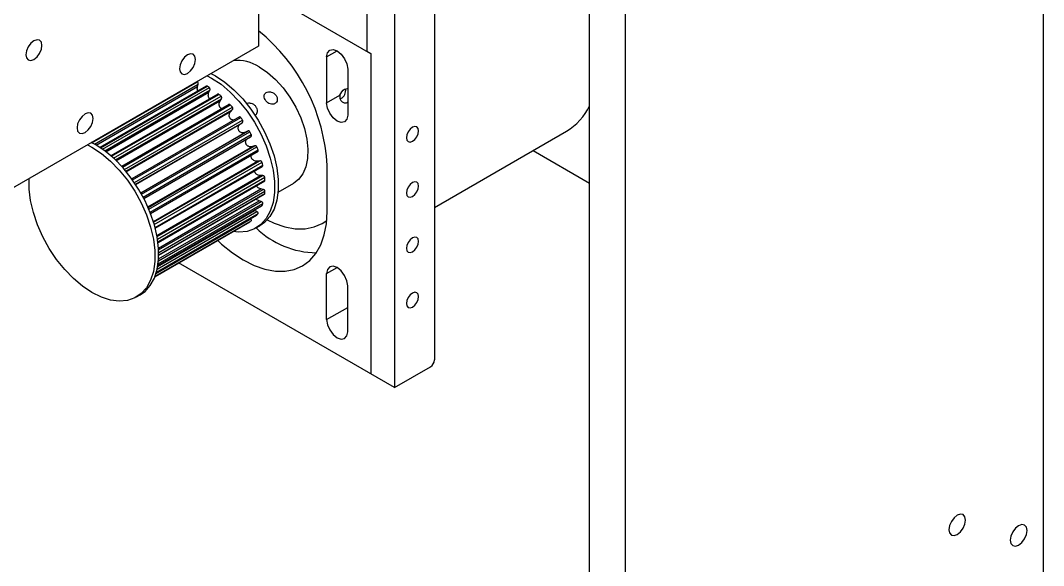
# Model space of a CAD drawing. Header units: millimetres. Extents: x 228 to 8791, y 273 to 5008.
# Drawn here: x 1267 to 1448.7, y 838.6 to 935.5 of the extents above; entities that cross this region are included whole.
import ezdxf

# ---------------------------------------------------------------- set-up
doc = ezdxf.new("R2010")
doc.units = ezdxf.units.MM

msp = doc.modelspace()

# ---------------------------------------------------------------- linework, layer by layer
at = {"color": 7, "linetype": 'Continuous', "lineweight": 25}
for p, q in [((1448.741, 826.116), (1448.741, 1011.879)), ((1309.335, 993.781), (1309.335, 930.907)), ((1333.489, 979.227), (1333.489, 870.237)), ((1368.131, 782.846), (1368.131, 972.692)), ((1374.495, 783.255), (1374.495, 969.018)), ((1328.539, 966.273), (1328.539, 930)), ((1340.56, 958.161), (1340.56, 875.136)), ((1329.246, 929.551), (1309.335, 941.045)), ((1309.335, 930.907), (1159.782, 844.572)), ((1321.412, 928.97), (1323.286, 930.052)), ((1321.412, 928.97), (1321.412, 920.805)), ((1328.539, 930), (1329.246, 929.591)), ((1329.246, 929.591), (1329.246, 872.687)), ((1325.159, 926.807), (1325.159, 918.641)), ((1279.737, 913.705), (1298.48, 924.525)), ((1280.177, 913.472), (1298.606, 924.111)), ((1280.474, 913.303), (1298.501, 923.71)), ((1300.054, 923.774), (1281.17, 912.872)), ((1281.248, 912.821), (1300.181, 923.75)), ((1281.623, 912.565), (1300.589, 923.514)), ((1282.004, 912.29), (1300.673, 923.068)), ((1298.501, 923.71), (1298.606, 924.111)), ((1300.515, 922.694), (1300.673, 923.068)), ((1282.216, 912.13), (1300.515, 922.694)), ((1302.118, 922.38), (1283.108, 911.405)), ((1283.213, 911.314), (1302.29, 922.326)), ((1283.593, 910.973), (1302.69, 921.997)), ((1283.91, 910.675), (1302.723, 921.536)), ((1302.512, 921.202), (1302.723, 921.536)), ((1321.412, 920.805), (1323.794, 922.18)), ((1284.048, 910.542), (1302.512, 921.202)), ((1304.102, 920.541), (1285.027, 909.529)), ((1285.155, 909.388), (1304.315, 920.449)), ((1285.517, 908.973), (1304.689, 920.041)), ((1285.77, 908.673), (1304.665, 919.581)), ((1304.404, 919.298), (1304.665, 919.581)), ((1285.844, 908.583), (1304.404, 919.298)), ((1305.917, 918.339), (1286.821, 907.315)), ((1286.966, 907.113), (1306.169, 918.199)), ((1287.292, 906.642), (1306.5, 917.731)), ((1287.481, 906.36), (1306.415, 917.29)), ((1287.504, 906.325), (1306.109, 917.065)), ((1288.405, 904.854), (1307.344, 915.788)), ((1306.109, 917.065), (1306.415, 917.29)), ((1307.344, 915.788), (1307.014, 915.602)), ((1340.56, 902.228), (1364.001, 915.76)), ((1288.403, 904.858), (1307.014, 915.602)), ((1288.557, 904.585), (1307.771, 915.677)), ((1288.832, 904.077), (1308.044, 915.168)), ((1288.96, 903.83), (1307.921, 914.775)), ((1280.421, 913.334), (1279.63, 913.758)), ((1289.679, 902.321), (1308.267, 913.051)), ((1289.711, 902.248), (1308.63, 913.17)), ((1289.855, 901.91), (1309.049, 912.991)), ((1290.067, 901.387), (1309.254, 912.464)), ((1290.146, 901.183), (1309.235, 912.203)), ((1308.63, 913.17), (1308.267, 913.051)), ((1358.099, 912.353), (1368.131, 906.561)), ((1290.645, 899.754), (1309.164, 910.445)), ((1290.69, 899.607), (1309.551, 910.495)), ((1309.551, 910.495), (1309.164, 910.445)), ((1290.809, 899.21), (1309.949, 910.259)), ((1290.95, 898.696), (1310.075, 909.737)), ((1290.991, 898.537), (1310.039, 909.533)), ((1321.503, 901.506), (1321.503, 909.671)), ((1291.273, 897.28), (1309.665, 907.898)), ((1291.315, 897.056), (1310.065, 907.88)), ((1291.39, 896.609), (1310.431, 907.601)), ((1291.459, 896.13), (1310.473, 907.106)), ((1291.474, 896.015), (1310.429, 906.958)), ((1310.065, 907.88), (1309.665, 907.898)), ((1291.569, 895.026), (1309.749, 905.521)), ((1291.587, 894.723), (1310.152, 905.44)), ((1291.603, 894.239), (1310.473, 905.132)), ((1310.152, 905.44), (1309.749, 905.521)), ((1312.796, 904.949), (1315.578, 906.555)), ((1291.554, 892.745), (1309.805, 903.281)), ((1291.581, 893.124), (1309.412, 903.418)), ((1291.604, 893.746), (1310.387, 904.59)), ((1291.605, 893.82), (1310.431, 904.687)), ((1309.805, 903.281), (1309.412, 903.418)), ((1291.331, 891.273), (1309.042, 901.498)), ((1291.42, 891.722), (1308.669, 901.68)), ((1291.444, 891.869), (1309.916, 902.532)), ((1291.451, 891.907), (1309.949, 902.586)), ((1291.498, 892.238), (1310.075, 902.962)), ((1309.042, 901.498), (1308.669, 901.68)), ((1290.945, 889.969), (1307.783, 899.69)), ((1290.945, 889.97), (1307.771, 899.683)), ((1290.962, 890.014), (1308.044, 899.876)), ((1291.123, 890.485), (1307.895, 900.168)), ((1291.141, 890.544), (1309.035, 900.874)), ((1291.145, 890.557), (1309.049, 900.893)), ((1291.204, 890.764), (1309.254, 901.184)), ((1307.895, 900.168), (1307.855, 900.193)), ((1320.654, 899.396), (1321.43, 899.844)), ((1308.906, 898.597), (1309.578, 898.985)), ((1333.489, 870.237), (1295.127, 892.383)), ((1321.412, 890.478), (1323.286, 891.56)), ((1321.412, 882.313), (1321.412, 890.478)), ((1287.657, 886.331), (1288.329, 886.719)), ((1325.159, 880.149), (1325.159, 888.315)), ((1321.412, 882.313), (1325.159, 884.476)), ((1333.489, 870.237), (1339.853, 873.911))]:
    msp.add_line(p, q, dxfattribs=at)
at = {"color": 7, "linetype": 'Continuous', "lineweight": 25, "flags": 128}
for points in [[(1269.434, 928.538), (1269.982, 928.98), (1270.447, 929.607), (1270.757, 930.322), (1270.866, 931.018), (1270.757, 931.588), (1270.447, 931.945), (1269.982, 932.035), (1269.434, 931.845), (1268.886, 931.403), (1268.422, 930.776), (1268.111, 930.06), (1268.002, 929.365), (1268.111, 928.795), (1268.422, 928.438), (1268.886, 928.347), (1269.434, 928.538)], [(1321.412, 928.97), (1321.554, 929.716), (1321.96, 930.183), (1322.568, 930.301), (1323.285, 930.052), (1324.002, 929.473), (1324.61, 928.653), (1325.017, 927.717), (1325.159, 926.807)], [(1296.708, 926.047), (1297.256, 926.489), (1297.721, 927.116), (1298.031, 927.831), (1298.14, 928.527), (1298.031, 929.097), (1297.721, 929.454), (1297.256, 929.544), (1296.708, 929.354), (1296.16, 928.912), (1295.696, 928.285), (1295.385, 927.569), (1295.276, 926.874), (1295.385, 926.304), (1295.696, 925.947), (1296.16, 925.856), (1296.708, 926.047)], [(1309.447, 927.188), (1310.913, 926.198), (1312.336, 924.948), (1313.676, 923.475), (1314.895, 921.821), (1315.956, 920.033), (1316.831, 918.162), (1317.493, 916.264), (1317.924, 914.391), (1318.11, 912.599), (1318.048, 910.938), (1317.738, 909.457), (1317.19, 908.197), (1316.419, 907.196), (1315.578, 906.555)], [(1300.207, 925.637), (1300.997, 925.213), (1302.664, 924.106), (1304.294, 922.736), (1305.85, 921.132), (1307.298, 919.331), (1308.605, 917.373), (1309.742, 915.302), (1310.684, 913.163), (1311.409, 911.005), (1311.902, 908.876), (1312.151, 906.823), (1312.151, 904.893), (1311.902, 903.128), (1311.409, 901.567), (1310.684, 900.247), (1309.742, 899.195), (1308.605, 898.437), (1307.298, 897.988), (1305.85, 897.858), (1304.782, 897.958)], [(1300.878, 926.025), (1301.669, 925.601), (1303.336, 924.494), (1304.966, 923.124), (1306.522, 921.52), (1307.97, 919.719), (1309.277, 917.761), (1310.414, 915.689), (1311.356, 913.551), (1312.081, 911.393), (1312.574, 909.264), (1312.823, 907.211), (1312.823, 905.28), (1312.574, 903.515), (1312.081, 901.955), (1311.356, 900.635), (1310.414, 899.583), (1309.578, 898.985)], [(1323.794, 922.18), (1323.931, 922.499), (1324.12, 922.795), (1324.347, 923.045), (1324.594, 923.227), (1324.84, 923.329), (1325.067, 923.342), (1325.159, 923.318)], [(1325.159, 918.641), (1325.017, 917.895), (1324.61, 917.428), (1324.002, 917.31), (1323.285, 917.559), (1322.568, 918.138), (1321.96, 918.958), (1321.554, 919.894), (1321.412, 920.805)], [(1278.525, 915.55), (1279.073, 915.992), (1279.538, 916.619), (1279.848, 917.335), (1279.957, 918.03), (1279.848, 918.6), (1279.538, 918.957), (1279.073, 919.048), (1278.525, 918.857), (1277.978, 918.415), (1277.513, 917.788), (1277.203, 917.073), (1277.094, 916.377), (1277.203, 915.807), (1277.513, 915.45), (1277.978, 915.36), (1278.525, 915.55)], [(1336.671, 914), (1337.08, 914.33), (1337.427, 914.798), (1337.659, 915.332), (1337.74, 915.852), (1337.659, 916.278), (1337.427, 916.545), (1337.08, 916.612), (1336.671, 916.47), (1336.262, 916.139), (1335.915, 915.671), (1335.683, 915.137), (1335.601, 914.617), (1335.683, 914.192), (1335.915, 913.925), (1336.262, 913.857), (1336.671, 914)], [(1278.958, 913.371), (1279.749, 912.946), (1281.416, 911.84), (1283.046, 910.469), (1284.602, 908.866), (1286.05, 907.065), (1287.357, 905.107), (1288.494, 903.035), (1289.435, 900.896), (1290.161, 898.738), (1290.654, 896.609), (1290.903, 894.557), (1290.903, 892.626), (1290.654, 890.861), (1290.161, 889.301), (1289.435, 887.98), (1288.494, 886.929), (1287.357, 886.17), (1286.05, 885.721), (1284.602, 885.592), (1283.046, 885.785), (1281.416, 886.296), (1279.749, 887.114), (1278.082, 888.221), (1276.452, 889.591), (1274.896, 891.195), (1273.448, 892.996), (1272.141, 894.954), (1271.004, 897.025), (1270.062, 899.164), (1269.337, 901.322), (1268.844, 903.451), (1268.595, 905.504), (1268.592, 907.386)], [(1288.329, 886.719), (1289.165, 887.317), (1290.107, 888.368), (1290.833, 889.689), (1291.325, 891.249), (1291.574, 893.014), (1291.574, 894.944), (1291.325, 896.997), (1290.833, 899.126), (1290.107, 901.284), (1289.165, 903.423), (1288.028, 905.494), (1286.721, 907.453), (1285.274, 909.254), (1283.717, 910.857), (1282.088, 912.228), (1280.421, 913.334)], [(1336.671, 904.181), (1337.08, 904.511), (1337.427, 904.979), (1337.659, 905.514), (1337.74, 906.033), (1337.659, 906.459), (1337.427, 906.726), (1337.08, 906.793), (1336.671, 906.651), (1336.262, 906.32), (1335.915, 905.852), (1335.683, 905.318), (1335.601, 904.798), (1335.683, 904.373), (1335.915, 904.106), (1336.262, 904.038), (1336.671, 904.181)], [(1301.955, 896.468), (1302.766, 895.72), (1304.676, 894.179), (1306.619, 892.91), (1308.562, 891.936), (1310.471, 891.272), (1312.315, 890.93), (1314.061, 890.917), (1315.68, 891.231), (1317.144, 891.869), (1318.428, 892.818), (1319.509, 894.063), (1320.37, 895.582), (1320.996, 897.35), (1321.376, 899.336), (1321.503, 901.506)], [(1310.879, 900.038), (1312.093, 899.463), (1313.998, 898.801), (1315.837, 898.46), (1317.579, 898.447), (1319.194, 898.761), (1320.654, 899.397), (1321.437, 899.921)], [(1336.671, 894.362), (1337.08, 894.692), (1337.427, 895.16), (1337.659, 895.695), (1337.74, 896.214), (1337.659, 896.64), (1337.427, 896.907), (1337.08, 896.974), (1336.671, 896.832), (1336.262, 896.502), (1335.915, 896.034), (1335.683, 895.499), (1335.601, 894.979), (1335.683, 894.554), (1335.915, 894.287), (1336.262, 894.22), (1336.671, 894.362)], [(1325.159, 888.315), (1325.017, 889.225), (1324.61, 890.162), (1324.002, 890.982), (1323.285, 891.56), (1322.568, 891.81), (1321.96, 891.692), (1321.554, 891.224), (1321.412, 890.478)], [(1336.671, 884.543), (1337.08, 884.873), (1337.427, 885.341), (1337.659, 885.876), (1337.74, 886.395), (1337.659, 886.821), (1337.427, 887.088), (1337.08, 887.155), (1336.671, 887.013), (1336.262, 886.683), (1335.915, 886.215), (1335.683, 885.68), (1335.601, 885.161), (1335.683, 884.735), (1335.915, 884.468), (1336.262, 884.401), (1336.671, 884.543)], [(1321.412, 882.313), (1321.554, 881.403), (1321.96, 880.466), (1322.568, 879.646), (1323.285, 879.067), (1324.002, 878.818), (1324.61, 878.936), (1325.017, 879.404), (1325.159, 880.149)], [(1433.421, 844.136), (1433.989, 844.595), (1434.471, 845.244), (1434.792, 845.987), (1434.906, 846.708), (1434.792, 847.299), (1434.471, 847.669), (1433.989, 847.763), (1433.421, 847.566), (1432.852, 847.107), (1432.371, 846.457), (1432.049, 845.715), (1431.936, 844.994), (1432.049, 844.403), (1432.371, 844.032), (1432.852, 843.939), (1433.421, 844.136)], [(1444.322, 842.264), (1444.89, 842.722), (1445.372, 843.372), (1445.694, 844.114), (1445.807, 844.836), (1445.694, 845.427), (1445.372, 845.797), (1444.89, 845.891), (1444.322, 845.693), (1443.754, 845.235), (1443.272, 844.585), (1442.95, 843.843), (1442.837, 843.121), (1442.95, 842.53), (1443.272, 842.16), (1443.754, 842.066), (1444.322, 842.264)]]:
    msp.add_lwpolyline(points, dxfattribs=at)
at = {"color": 7, "linetype": 'Continuous', "lineweight": 25}
for centre, radius, start, end in [((1288.598, 907.991), 32.949, 2.92269, 50.99494), ((1305.553, 921.268), 7.086, 56.66526, 95.68479), ((1295.185, 915.273), 9.822, 70.39696, 71.16611), ((1293.638, 911.945), 13.497, 59.00036, 61.00501), ((1323.047, 923.088), 1.77, 300.40814, 7.49587), ((1291.171, 908.405), 17.817, 49.72156, 51.38743), ((1288.518, 905.6), 21.68, 41.76628, 43.22782), ((1358.601, 924.835), 10.56, 300.75543, 334.48276), ((1286.574, 904.013), 24.192, 34.54584, 35.90439), ((1286.129, 903.712), 24.729, 27.5974, 28.9362), ((1287.566, 904.352), 23.155, 20.50628, 21.90508), ((1290.704, 905.324), 19.867, 12.83247, 14.38161), ((1294.854, 906.005), 15.658, 4.03451, 5.85013), ((1299.055, 906.005), 11.451, 353.39428, 355.63109), ((1302.42, 905.324), 8.011, 340.01149, 342.84983), ((1305.135, 903.711), 4.814, 303.19863, 307.18485), ((1304.437, 904.352), 5.765, 323.13205, 326.66661), ((1319.851, 909.992), 15.823, 226.12884, 269.03514), ((1339.025, 875.206), 1.537, 302.60548, 357.39452)]:
    msp.add_arc(centre, radius, start, end, dxfattribs=at)
for points, knots in [([(1298.53, 922.894), (1298.514, 922.936), (1298.467, 923.059), (1298.437, 923.34), (1298.477, 923.572), (1298.501, 923.71)], [0, 0, 0, 0, 0.1710034, 0.5059962, 1, 1, 1, 1]), ([(1298.606, 924.111), (1298.614, 924.16), (1298.629, 924.246), (1298.612, 924.354), (1298.586, 924.424), (1298.557, 924.47), (1298.522, 924.506), (1298.495, 924.519), (1298.48, 924.525)], [0, 0, 0, 0, 0.2901388, 0.5076936, 0.6408228, 0.7637419, 0.8774232, 1, 1, 1, 1]), ([(1300.181, 923.75), (1300.167, 923.757), (1300.138, 923.77), (1300.089, 923.773), (1300.042, 923.765), (1300.013, 923.749), (1300.001, 923.741)], [0, 0, 0, 0, 0.2424904, 0.4999265, 0.7750997, 1, 1, 1, 1]), ([(1300.673, 923.068), (1300.688, 923.115), (1300.714, 923.197), (1300.709, 923.31), (1300.689, 923.387), (1300.662, 923.442), (1300.629, 923.486), (1300.603, 923.505), (1300.589, 923.514)], [0, 0, 0, 0, 0.2901704, 0.5077489, 0.6432007, 0.7696489, 0.8881533, 1, 1, 1, 1]), ([(1300.638, 921.525), (1300.632, 921.531), (1300.588, 921.569), (1300.525, 921.67), (1300.454, 921.827), (1300.407, 922.038), (1300.402, 922.341), (1300.473, 922.562), (1300.515, 922.694)], [0, 0, 0, 0, 0.0244131, 0.1571124, 0.2986677, 0.4503203, 0.6724427, 1, 1, 1, 1]), ([(1302.29, 922.326), (1302.275, 922.337), (1302.249, 922.355), (1302.189, 922.372), (1302.117, 922.374), (1302.068, 922.344), (1302.046, 922.331)], [0, 0, 0, 0, 0.2009404, 0.3537964, 0.7143528, 1, 1, 1, 1]), ([(1302.723, 921.536), (1302.744, 921.579), (1302.782, 921.655), (1302.79, 921.767), (1302.778, 921.848), (1302.757, 921.909), (1302.728, 921.96), (1302.702, 921.985), (1302.69, 921.997)], [0, 0, 0, 0, 0.2901704, 0.5077489, 0.6432007, 0.7696489, 0.8881533, 1, 1, 1, 1]), ([(1312.245, 920.67), (1312.303, 920.71), (1312.418, 920.788), (1312.583, 921.004), (1312.69, 921.336), (1312.638, 921.785), (1312.407, 922.215), (1312.03, 922.557), (1311.637, 922.734), (1311.311, 922.791), (1311.003, 922.787), (1310.671, 922.682), (1310.445, 922.465), (1310.337, 922.231), (1310.292, 921.959), (1310.356, 921.592), (1310.593, 921.169), (1310.955, 920.815), (1311.394, 920.588), (1311.769, 920.535), (1312.053, 920.577), (1312.18, 920.639), (1312.245, 920.67)], [0, 0, 0, 0, 0.0327489, 0.0645553, 0.1251613, 0.1857869, 0.249925, 0.312356, 0.3747954, 0.4095265, 0.4419359, 0.4998664, 0.5578163, 0.5902359, 0.6249778, 0.6874557, 0.749928, 0.8140806, 0.8747162, 0.9353571, 0.9672007, 1, 1, 1, 1]), ([(1323.794, 922.18), (1323.771, 922.088), (1323.724, 921.9), (1323.752, 921.61), (1323.857, 921.332), (1324.044, 921.099), (1324.282, 920.931), (1324.55, 920.827), (1324.83, 920.806), (1325.043, 920.861), (1325.134, 920.949), (1325.159, 920.974)], [0, 0, 0, 0, 0.1074897, 0.2219229, 0.344608, 0.4766076, 0.5954876, 0.7147142, 0.8342588, 0.9535982, 1, 1, 1, 1]), ([(1302.802, 919.791), (1302.765, 919.805), (1302.683, 919.835), (1302.572, 919.921), (1302.473, 920.039), (1302.395, 920.185), (1302.342, 920.357), (1302.318, 920.576), (1302.35, 920.878), (1302.452, 921.081), (1302.512, 921.202)], [0, 0, 0, 0, 0.0784954, 0.1724738, 0.266693, 0.3664374, 0.4728384, 0.5868293, 0.7537892, 1, 1, 1, 1]), ([(1304.315, 920.449), (1304.301, 920.462), (1304.272, 920.489), (1304.21, 920.518), (1304.121, 920.53), (1304.033, 920.505), (1303.961, 920.459), (1303.929, 920.422), (1303.912, 920.403)], [0, 0, 0, 0, 0.1203804, 0.2416216, 0.4411441, 0.6927894, 0.8395022, 1, 1, 1, 1]), ([(1304.665, 919.581), (1304.693, 919.619), (1304.741, 919.685), (1304.764, 919.794), (1304.762, 919.876), (1304.748, 919.94), (1304.724, 919.996), (1304.7, 920.026), (1304.689, 920.041)], [0, 0, 0, 0, 0.2901704, 0.5077489, 0.6432007, 0.7696489, 0.8881533, 1, 1, 1, 1]), ([(1308.709, 918.629), (1308.767, 918.669), (1308.883, 918.747), (1309.047, 918.963), (1309.155, 919.294), (1309.102, 919.744), (1308.872, 920.174), (1308.494, 920.516), (1308.102, 920.692), (1307.774, 920.751), (1307.473, 920.741), (1307.243, 920.701), (1307.156, 920.619), (1307.156, 920.618)], [0, 0, 0, 0, 0.0654955, 0.1291059, 0.2503136, 0.3715605, 0.4998322, 0.6246898, 0.7495642, 0.8190238, 0.8838404, 0.9996972, 1, 1, 1, 1]), ([(1304.933, 917.771), (1304.916, 917.768), (1304.842, 917.754), (1304.711, 917.779), (1304.552, 917.833), (1304.415, 917.92), (1304.302, 918.032), (1304.215, 918.167), (1304.153, 918.326), (1304.121, 918.506), (1304.124, 918.724), (1304.195, 919.014), (1304.326, 919.192), (1304.404, 919.298)], [0, 0, 0, 0, 0.0263688, 0.1157027, 0.1990637, 0.2771679, 0.350885, 0.4247908, 0.5030308, 0.5864922, 0.6759071, 0.8068712, 1, 1, 1, 1]), ([(1306.169, 918.199), (1306.157, 918.215), (1306.131, 918.246), (1306.068, 918.289), (1305.977, 918.317), (1305.856, 918.307), (1305.786, 918.261), (1305.748, 918.234)], [0, 0, 0, 0, 0.1162908, 0.2383479, 0.4624701, 0.7012137, 1, 1, 1, 1]), ([(1306.415, 917.29), (1306.448, 917.321), (1306.507, 917.376), (1306.545, 917.477), (1306.554, 917.557), (1306.547, 917.621), (1306.53, 917.681), (1306.51, 917.714), (1306.5, 917.731)], [0, 0, 0, 0, 0.2901704, 0.5077489, 0.6432007, 0.7696489, 0.8881533, 1, 1, 1, 1]), ([(1307.014, 915.602), (1306.897, 915.552), (1306.701, 915.469), (1306.418, 915.48), (1306.219, 915.539), (1306.064, 915.624), (1305.935, 915.732), (1305.834, 915.861), (1305.763, 916.009), (1305.721, 916.174), (1305.712, 916.354), (1305.744, 916.564), (1305.856, 916.831), (1306.014, 916.978), (1306.109, 917.065)], [0, 0, 0, 0, 0.1481391, 0.2483629, 0.3173281, 0.3816823, 0.4419782, 0.4988873, 0.5559422, 0.6163429, 0.6807746, 0.7498024, 0.8509058, 1, 1, 1, 1]), ([(1307.771, 915.677), (1307.76, 915.693), (1307.739, 915.726), (1307.694, 915.767), (1307.639, 915.801), (1307.597, 915.816), (1307.541, 915.829), (1307.457, 915.835), (1307.386, 915.805), (1307.344, 915.788)], [0, 0, 0, 0, 0.1114823, 0.2298358, 0.3563437, 0.4920579, 0.5032221, 0.7101262, 1, 1, 1, 1]), ([(1308.267, 913.051), (1308.141, 913.025), (1307.929, 912.981), (1307.643, 913.04), (1307.448, 913.131), (1307.301, 913.238), (1307.186, 913.364), (1307.101, 913.504), (1307.049, 913.657), (1307.029, 913.822), (1307.045, 913.995), (1307.111, 914.187), (1307.195, 914.344), (1307.284, 914.406), (1307.304, 914.419)], [0, 0, 0, 0, 0.1686388, 0.2827318, 0.3612405, 0.4345001, 0.5031398, 0.5679241, 0.6328743, 0.7016334, 0.7749813, 0.8535611, 0.9686554, 1, 1, 1, 1]), ([(1307.895, 914.762), (1307.934, 914.786), (1308.002, 914.827), (1308.054, 914.917), (1308.075, 914.991), (1308.077, 915.054), (1308.068, 915.114), (1308.052, 915.15), (1308.044, 915.168)], [0, 0, 0, 0, 0.2901704, 0.5077489, 0.6432007, 0.7696489, 0.8881533, 1, 1, 1, 1]), ([(1309.049, 912.991), (1309.041, 913.008), (1309.024, 913.043), (1308.984, 913.09), (1308.933, 913.131), (1308.859, 913.17), (1308.753, 913.195), (1308.673, 913.179), (1308.63, 913.17)], [0, 0, 0, 0, 0.1114851, 0.2298414, 0.3563524, 0.49207, 0.7226562, 1, 1, 1, 1]), ([(1309.042, 912.107), (1309.085, 912.123), (1309.16, 912.15), (1309.227, 912.226), (1309.259, 912.292), (1309.271, 912.351), (1309.27, 912.409), (1309.259, 912.446), (1309.254, 912.464)], [0, 0, 0, 0, 0.2901704, 0.5077489, 0.6432007, 0.7696489, 0.8881533, 1, 1, 1, 1]), ([(1309.164, 910.445), (1309.032, 910.442), (1308.81, 910.437), (1308.528, 910.539), (1308.344, 910.657), (1308.211, 910.782), (1308.113, 910.918), (1308.048, 911.063), (1308.017, 911.215), (1308.024, 911.372), (1308.044, 911.481), (1308.071, 911.53), (1308.072, 911.532)], [0, 0, 0, 0, 0.2167135, 0.3633315, 0.4642211, 0.5583652, 0.6465724, 0.7298251, 0.813291, 0.9016515, 0.995909, 1, 1, 1, 1]), ([(1309.949, 910.259), (1309.943, 910.276), (1309.932, 910.311), (1309.898, 910.361), (1309.853, 910.408), (1309.78, 910.459), (1309.675, 910.499), (1309.593, 910.496), (1309.551, 910.495)], [0, 0, 0, 0, 0.11148, 0.2298309, 0.3563362, 0.4920475, 0.7440481, 1, 1, 1, 1]), ([(1309.665, 907.898), (1309.531, 907.917), (1309.305, 907.948), (1309.036, 908.087), (1308.868, 908.225), (1308.753, 908.361), (1308.677, 908.502), (1308.636, 908.624), (1308.635, 908.697), (1308.635, 908.722)], [0, 0, 0, 0, 0.2793783, 0.4683925, 0.5984552, 0.719822, 0.8335353, 0.9408613, 1, 1, 1, 1]), ([(1310.017, 909.532), (1310.03, 909.547), (1310.055, 909.577), (1310.075, 909.63), (1310.083, 909.684), (1310.078, 909.719), (1310.075, 909.737)], [0, 0, 0, 0, 0.275168, 0.5320455, 0.7727853, 1, 1, 1, 1]), ([(1310.431, 907.601), (1310.428, 907.617), (1310.422, 907.651), (1310.396, 907.702), (1310.358, 907.752), (1310.294, 907.808), (1310.195, 907.863), (1310.111, 907.874), (1310.065, 907.88)], [0, 0, 0, 0, 0.1114825, 0.2298362, 0.3563444, 0.4920588, 0.7286366, 1, 1, 1, 1]), ([(1310.385, 906.934), (1310.399, 906.945), (1310.427, 906.966), (1310.456, 907.01), (1310.473, 907.057), (1310.473, 907.09), (1310.473, 907.106)], [0, 0, 0, 0, 0.2562125, 0.5198078, 0.7668433, 1, 1, 1, 1]), ([(1309.749, 905.521), (1309.616, 905.56), (1309.392, 905.624), (1309.145, 905.791), (1308.997, 905.94), (1308.939, 906.036), (1308.911, 906.082)], [0, 0, 0, 0, 0.390287, 0.6543367, 0.8360323, 1, 1, 1, 1]), ([(1310.473, 905.132), (1310.473, 905.148), (1310.473, 905.179), (1310.456, 905.228), (1310.426, 905.278), (1310.373, 905.336), (1310.283, 905.402), (1310.199, 905.426), (1310.152, 905.44)], [0, 0, 0, 0, 0.1114977, 0.2298675, 0.3563928, 0.4921257, 0.7101878, 1, 1, 1, 1]), ([(1309.412, 903.418), (1309.282, 903.472), (1309.087, 903.552), (1308.941, 903.684), (1308.894, 903.727)], [0, 0, 0, 0, 0.6715449, 1, 1, 1, 1]), ([(1310.075, 902.962), (1310.078, 902.975), (1310.083, 903.002), (1310.075, 903.047), (1310.054, 903.096), (1310.011, 903.154), (1309.932, 903.226), (1309.851, 903.261), (1309.805, 903.281)], [0, 0, 0, 0, 0.1114977, 0.2298675, 0.3563928, 0.4921257, 0.7101878, 1, 1, 1, 1]), ([(1310.357, 904.573), (1310.37, 904.583), (1310.396, 904.604), (1310.422, 904.644), (1310.428, 904.673), (1310.431, 904.687)], [0, 0, 0, 0, 0.3543959, 0.6865278, 1, 1, 1, 1]), ([(1309.254, 901.184), (1309.259, 901.194), (1309.27, 901.215), (1309.271, 901.255), (1309.259, 901.299), (1309.227, 901.356), (1309.16, 901.429), (1309.085, 901.473), (1309.042, 901.498)], [0, 0, 0, 0, 0.1114977, 0.2298675, 0.3563928, 0.4921257, 0.7101878, 1, 1, 1, 1]), ([(1308.044, 899.876), (1308.052, 899.883), (1308.068, 899.898), (1308.077, 899.929), (1308.075, 899.967), (1308.054, 900.018), (1308.002, 900.09), (1307.934, 900.14), (1307.895, 900.168)], [0, 0, 0, 0, 0.1114977, 0.2298675, 0.3563928, 0.4921257, 0.7101878, 1, 1, 1, 1])]:
    msp.add_open_spline(points, degree=3, knots=knots, dxfattribs=at)

doc.saveas('drawing.dxf')
